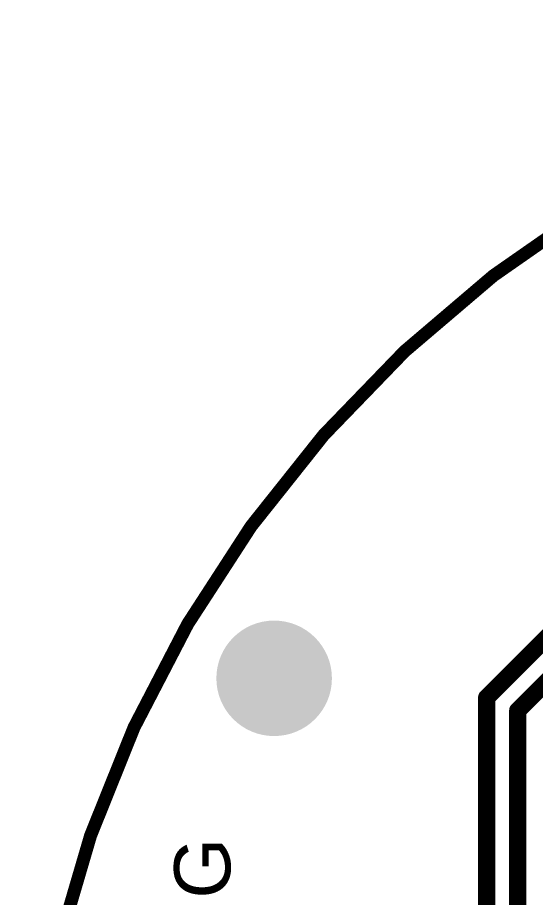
# Model space of a CAD drawing. Header units: millimetres. Extents: x -1.41 to 1.35, y -0.13 to 2.68.
# Drawn here: x -1.405 to -0.806, y 1.666 to 2.685 of the extents above; entities that cross this region are included whole.
import ezdxf

# ---------------------------------------------------------------- set-up
doc = ezdxf.new("R2010")
doc.units = ezdxf.units.MM
doc.header["$MEASUREMENT"] = 0
for name, color, linetype in [('BottomLayer', 5, 'Continuous'), ('BottomSolder', 6, 'Continuous'), ('Mechanical2', 216, 'Continuous'), ('MultiLayer', 9, 'Continuous'), ('PadHoleLayer', 156, 'Continuous'), ('TopLayer', 1, 'Continuous'), ('TopOverlay', 2, 'Continuous'), ('TopSolder', 216, 'Continuous')]:
    doc.layers.add(name, color=color, linetype=linetype)
doc.styles.add('Arial', font='', dxfattribs={"height": 0.2})
doc.styles.get('Arial').set_extended_font_data('Arial')

msp = doc.modelspace()

# ---------------------------------------------------------------- hatches: boundary and pattern name
at = {"layer": 'BottomLayer'}
h = msp.add_hatch(color=5, dxfattribs=at)
edge = h.paths.add_edge_path()
edge.add_arc((-1.1081, 1.9193), 0.0591, 0, 360)
at = {"layer": 'BottomSolder'}
h = msp.add_hatch(color=6, dxfattribs=at)
edge = h.paths.add_edge_path()
edge.add_arc((-1.1081, 1.9193), 0.0631, 0, 360)
at = {"layer": 'MultiLayer'}
h = msp.add_hatch(color=9, dxfattribs=at)
edge = h.paths.add_edge_path()
edge.add_arc((-1.1081, 1.9193), 0.0591, 0, 360)
at = {"layer": 'PadHoleLayer'}
h = msp.add_hatch(color=156, dxfattribs=at)
edge = h.paths.add_edge_path()
edge.add_arc((-1.1081, 1.9193), 0.0669, 0, 360)
at = {"layer": 'TopLayer'}
h = msp.add_hatch(color=1, dxfattribs=at)
edge = h.paths.add_edge_path()
edge.add_arc((-1.1081, 1.9193), 0.0591, 0, 360)
at = {"layer": 'TopSolder'}
h = msp.add_hatch(color=216, dxfattribs=at)
edge = h.paths.add_edge_path()
edge.add_arc((-1.1081, 1.9193), 0.0631, 0, 360)

# ---------------------------------------------------------------- linework, layer by layer
at = {"layer": 'Mechanical2', "const_width": 0.015}
msp.add_lwpolyline([(1.3406, 0.8843, -6.818913), (1.3369, 1.6869)], format="xyb", dxfattribs=at)
at = {"layer": 'TopLayer', "const_width": 0.02}
for points in [[(-0.862, 1.897), (-0.3845, 2.3745)], [(-0.826, 1.882), (-0.3685, 2.3395)], [(-0.862, 1.0305), (-0.862, 1.897)], [(-0.826, 0.5455), (-0.826, 1.882)]]:
    msp.add_lwpolyline(points, dxfattribs=at)
at = {"layer": 'TopLayer', "const_width": 0.01}
for points in [[(-0.867, 1.897, 1), (-0.857, 1.897, 1)], [(-0.867, 1.897, 1), (-0.857, 1.897, 1)], [(-0.831, 1.882, 1), (-0.821, 1.882, 1)], [(-0.831, 1.882, 1), (-0.821, 1.882, 1)]]:
    msp.add_lwpolyline(points, format="xyb", close=True, dxfattribs=at)

# ---------------------------------------------------------------- texts
at = {"layer": 'TopOverlay', "style": 'Arial'}
msp.add_text('PROGRAMMING', height=0.065, rotation=90, dxfattribs=at).set_placement((-1.1588, 1.0285))

doc.saveas('drawing.dxf')
